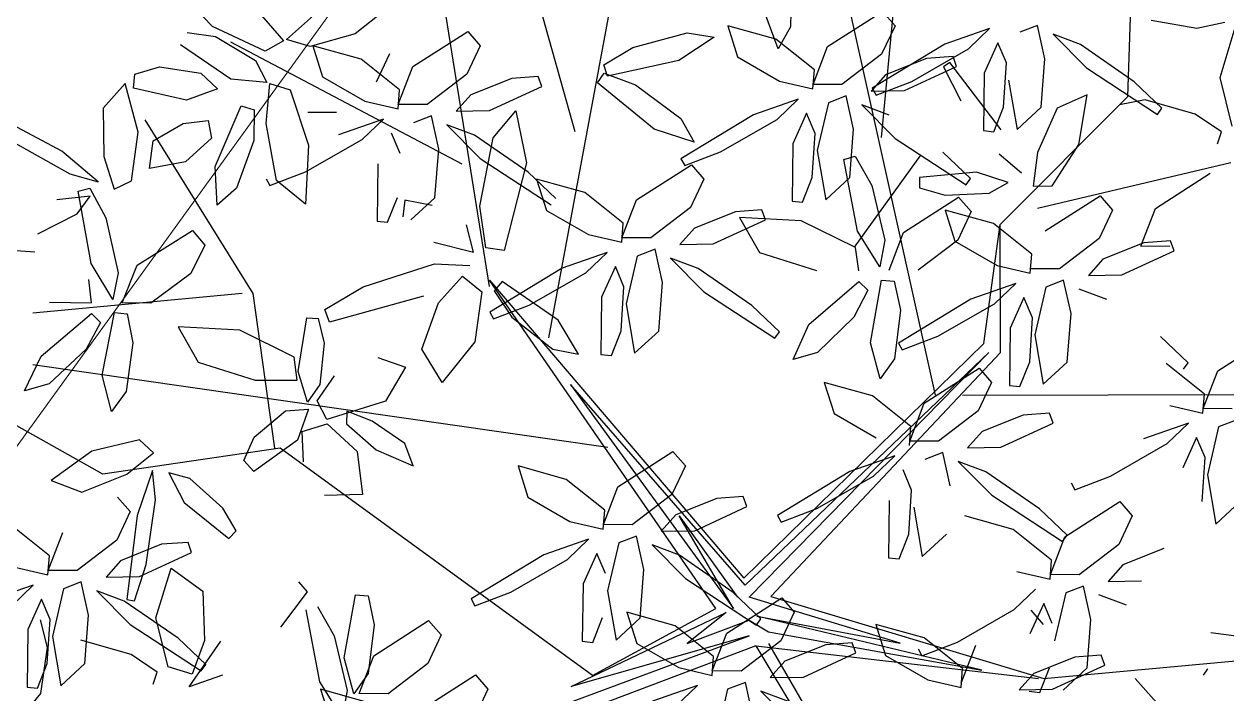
# Model space of a CAD drawing. Header units: metres. Extents: x 141303 to 146299, y 125960 to 127091.
# Drawn here: x 145989.79 to 145998.35, y 126169.99 to 126174.76 of the extents above; entities that cross this region are included whole.
import ezdxf

# ---------------------------------------------------------------- set-up
doc = ezdxf.new("R2010")
doc.units = ezdxf.units.M
doc.header["$MEASUREMENT"] = 0
doc.layers.add('ELEVATION', color=7, linetype='Continuous', lineweight=20)
doc.layers.add('NVMI_WALL', color=7, linetype='Continuous', lineweight=30)
doc.layers.add('FURNITURE', color=6, linetype='Continuous')
doc.layers.get('0').off()

# ---------------------------------------------------------------- blocks, each defined once
blk = doc.blocks.new('tree_plan2-flat-1')
at = {"color": 44}
for p, q in [((-5639.91, 1975.06), (-5672.85, 2124.6)), ((-5743.04, 1990.53), (-5718.69, 2119.45)), ((-5654.23, 2043.81), (-5647.07, 2116.01)), ((-5735.88, 2045.53), (-5754.5, 2112.57)), ((-5758.8, 2004.28), (-5774.56, 2103.98)), ((-5588.52, 2054.58), (-5586.91, 2097.1)), ((-5765.96, 2036.94), (-5827.56, 2069.6)), ((-5622.6, 2020.5), (-5588.52, 2054.58)), ((-5821.83, 2002.56), (-5850.48, 2048.97)), ((-5612.69, 2024.9), (-5561.12, 2036.94)), ((-5627.02, 1988.81), (-5622.6, 2020.5)), ((-5622.6, 1986.42), (-5622.6, 2020.5)), ((-5698.64, 1918.33), (-5758.8, 2006)), ((-5758.8, 2006), (-5691.11, 1926.39)), ((-5824.69, 2002.56), (-5880.56, 1997.4)), ((-5816.1, 1961.3), (-5821.83, 2002.56)), ((-5691.11, 1926.39), (-5627.02, 1988.81)), ((-5625.7, 1986.4), (-5690.77, 1924.45)), ((-5689.73, 1921.33), (-5625.7, 1986.4)), ((-5683.96, 1921.49), (-5622.6, 1986.42)), ((-5727.29, 1961.3), (-5880.56, 1983.65)), ((-5690.77, 1924.45), (-5737.25, 1978.12)), ((-5737.25, 1978.12), (-5693.89, 1918.26)), ((-5632.75, 1975.06), (-5545.37, 1975.06)), ((-5861.94, 1954.43), (-5886.29, 1968.18)), ((-5814.67, 1961.3), (-5861.94, 1954.43)), ((-5731.56, 1900.45), (-5814.67, 1961.3)), ((-5693.89, 1918.26), (-5708.36, 1943.04)), ((-5708.36, 1943.04), (-5692.85, 1921.33)), ((-5649.49, 1908.94), (-5689.73, 1921.33)), ((-5683.96, 1921.49), (-5611.26, 1899.42)), ((-5731.56, 1900.45), (-5698.64, 1918.33)), ((-5737.25, 1897.59), (-5695.92, 1917.22)), ((-5695.92, 1917.22), (-5706.28, 1908.94)), ((-5706.28, 1908.94), (-5689.73, 1915.14)), ((-5689.73, 1915.14), (-5684.58, 1912.01)), ((-5687.7, 1916.18), (-5649.49, 1908.94)), ((-5627.79, 1901.71), (-5687.7, 1916.18)), ((-5684.58, 1912.01), (-5627.79, 1901.71)), ((-5687.99, 1908.29), (-5771.37, 1877.06)), ((-5768.22, 1882.08), (-5689.73, 1911.02)), ((-5689.73, 1911.02), (-5737.25, 1897.59)), ((-5687.99, 1908.29), (-5652.8, 1849.57)), ((-5687.99, 1908.29), (-5612.69, 1899.42)), ((-5684.58, 1908.94), (-5651.52, 1851.11)), ((-5611.26, 1899.42), (-5553.96, 1904.58)), ((-5586.91, 1899.42), (-5512.42, 1815.19))]:
    blk.add_line(p, q, dxfattribs=at)
at = {"color": 60}
for p, q in [((-5832.5, 2073.77), (-5843.4, 2085.22)), ((-5820.59, 2078.01), (-5813.53, 2069.9)), ((-5812.76, 2070.27), (-5805.51, 2076.66)), ((-5788.46, 2076.46), (-5794.48, 2071.78)), ((-5839.24, 2072.22), (-5831.7, 2071.08)), ((-5818.44, 2067.14), (-5832.5, 2073.77)), ((-5794.48, 2071.78), (-5806.45, 2068.43)), ((-5779.12, 2062.97), (-5764.45, 2072.34)), ((-5764.45, 2072.34), (-5761.13, 2068.51)), ((-5720.47, 2067.94), (-5705.96, 2071.82)), ((-5827.66, 2059.71), (-5841, 2068.91)), ((-5831.7, 2071.08), (-5821.04, 2064.7)), ((-5813.53, 2069.9), (-5818.44, 2067.14)), ((-5806.45, 2068.43), (-5812.76, 2070.27)), ((-5792.88, 2064.97), (-5805.74, 2068.61)), ((-5805.74, 2068.61), (-5803.15, 2060.26)), ((-5761.13, 2068.51), (-5764.72, 2060.89)), ((-5785.29, 2066.43), (-5788.88, 2058.81)), ((-5728.16, 2063.35), (-5720.47, 2067.94)), ((-5853.25, 2061.13), (-5846.61, 2063.04)), ((-5846.61, 2063.04), (-5835.62, 2061.37)), ((-5821.04, 2064.7), (-5818.04, 2058.86)), ((-5782.66, 2056.76), (-5792.88, 2064.97)), ((-5783, 2052.9), (-5779.12, 2062.97)), ((-5727.23, 2060.3), (-5728.16, 2063.35)), ((-5708.15, 2064.48), (-5727.23, 2060.3)), ((-5853.6, 2057.39), (-5853.25, 2061.13)), ((-5835.62, 2061.37), (-5831.17, 2057.18)), ((-5818.04, 2058.86), (-5827.66, 2059.71)), ((-5803.15, 2060.26), (-5791.93, 2053.77)), ((-5764.72, 2060.89), (-5775.31, 2052.85)), ((-5752.75, 2059.78), (-5763.69, 2055.42)), ((-5745.69, 2060.26), (-5752.75, 2059.78)), ((-5744.75, 2057.6), (-5745.69, 2060.26)), ((-5729.9, 2058.52), (-5728.09, 2061.14)), ((-5728.09, 2061.14), (-5719.71, 2057.95)), ((-5855.78, 2058.6), (-5861.64, 2052.11)), ((-5852.35, 2045.68), (-5855.78, 2058.6)), ((-5839.45, 2054.19), (-5853.6, 2057.39)), ((-5831.17, 2057.18), (-5839.45, 2054.19)), ((-5818.26, 2047.85), (-5817.23, 2058.55)), ((-5817.23, 2058.55), (-5811.85, 2056.89)), ((-5811.85, 2056.89), (-5806.99, 2042.12)), ((-5783.07, 2051.71), (-5782.66, 2056.76)), ((-5758.68, 2051.21), (-5744.75, 2057.6)), ((-5714.8, 2046.14), (-5729.9, 2058.52)), ((-5719.71, 2057.95), (-5707.68, 2048.96)), ((-5831.81, 2036.48), (-5824.86, 2052.65)), ((-5824.86, 2052.65), (-5821.46, 2051.57)), ((-5791.93, 2053.77), (-5783.07, 2051.71)), ((-5775.31, 2052.85), (-5783, 2052.9)), ((-5763.69, 2055.42), (-5767.57, 2051.06)), ((-5872.75, 2040.62), (-5892.68, 2051.3)), ((-5861.64, 2052.11), (-5861.5, 2039.16)), ((-5821.46, 2051.57), (-5821.52, 2043.39)), ((-5799.47, 2050.77), (-5807.16, 2050.82)), ((-5774.19, 2049.81), (-5778.93, 2048)), ((-5772.24, 2040.92), (-5774.19, 2049.81)), ((-5767.57, 2051.06), (-5758.68, 2051.21)), ((-5757.71, 2043.9), (-5751.67, 2051.11)), ((-5751.67, 2051.11), (-5748.85, 2037.25)), ((-5848.36, 2043.35), (-5840.4, 2047.95)), ((-5840.4, 2047.95), (-5833.72, 2048.75)), ((-5833.72, 2048.75), (-5832.77, 2044.01)), ((-5815.54, 2032.7), (-5818.26, 2047.85)), ((-5786.98, 2049), (-5798.93, 2044.84)), ((-5792.64, 2043.57), (-5786.98, 2049)), ((-5762.73, 2044.67), (-5770.07, 2047.45)), ((-5770.07, 2047.45), (-5761.17, 2038.44)), ((-5704.13, 2042.63), (-5714.8, 2046.14)), ((-5707.68, 2048.96), (-5704.13, 2042.63)), ((-5885.77, 2043.17), (-5870.63, 2034.56)), ((-5854.2, 2032.71), (-5852.35, 2045.68)), ((-5849.34, 2035.93), (-5848.36, 2043.35)), ((-5832.77, 2044.01), (-5839.73, 2037.69)), ((-5821.52, 2043.39), (-5826.15, 2030.7)), ((-5807.77, 2034.94), (-5792.64, 2043.57)), ((-5782.53, 2039.81), (-5784.79, 2045.2)), ((-5748.43, 2034.73), (-5762.73, 2044.67)), ((-5761.33, 2025.74), (-5757.71, 2043.9)), ((-5863.07, 2032.46), (-5872.75, 2040.62)), ((-5806.99, 2042.12), (-5807.8, 2026.34)), ((-5773.27, 2028.01), (-5772.24, 2040.92)), ((-5861.5, 2039.16), (-5858.75, 2030.48)), ((-5839.73, 2037.69), (-5849.34, 2035.93)), ((-5831.31, 2026.18), (-5831.81, 2036.48)), ((-5788.48, 2037.1), (-5788.7, 2021.79)), ((-5761.17, 2038.44), (-5742.28, 2026.01)), ((-5748.85, 2037.25), (-5754.88, 2013.9)), ((-5719.56, 2027.28), (-5704.89, 2036.65)), ((-5707.67, 2038.24), (-5706.68, 2036.43)), ((-5870.63, 2034.56), (-5863.07, 2032.46)), ((-5818.28, 2033.14), (-5817.29, 2031.33)), ((-5817.29, 2031.33), (-5807.77, 2034.94)), ((-5741.07, 2027.68), (-5748.43, 2034.73)), ((-5868.39, 2029.91), (-5865.31, 2030.71)), ((-5865, 2010.67), (-5868.39, 2029.91)), ((-5865.31, 2030.71), (-5861.04, 2022.84)), ((-5858.75, 2030.48), (-5854.2, 2032.71)), ((-5826.15, 2030.7), (-5831.31, 2026.18)), ((-5807.8, 2026.34), (-5815.54, 2032.7)), ((-5733.32, 2029.28), (-5746.18, 2032.92)), ((-5746.18, 2032.92), (-5743.59, 2024.57)), ((-5865.23, 2028.64), (-5874.08, 2027.69)), ((-5868.71, 2023.94), (-5865.23, 2028.64)), ((-5785.9, 2021.49), (-5783.29, 2028.07)), ((-5781.35, 2027.35), (-5781.86, 2022.88)), ((-5774.02, 2025.93), (-5781.35, 2027.35)), ((-5779.69, 2022.08), (-5773.27, 2028.01)), ((-5723.1, 2021.08), (-5733.32, 2029.28)), ((-5723.44, 2017.21), (-5719.56, 2027.28)), ((-5879.2, 2018.61), (-5868.71, 2023.94)), ((-5759.7, 2014.64), (-5761.33, 2025.74)), ((-5743.59, 2024.57), (-5732.37, 2018.09)), ((-5705.16, 2025.21), (-5715.75, 2017.16)), ((-5861.04, 2022.84), (-5857.76, 2008.18)), ((-5788.7, 2021.79), (-5785.9, 2021.49)), ((-5763.03, 2013.47), (-5764.89, 2020.71)), ((-5723.51, 2016.03), (-5723.1, 2021.08)), ((-5852.73, 2010.2), (-5837.94, 2019.36)), ((-5837.94, 2019.36), (-5834.68, 2015.49)), ((-5732.37, 2018.09), (-5723.51, 2016.03)), ((-5715.75, 2017.16), (-5723.44, 2017.21)), ((-5704.13, 2019.73), (-5708.01, 2015.37)), ((-5880.01, 2013.72), (-5896.44, 2014.89)), ((-5834.68, 2015.49), (-5838.37, 2007.92)), ((-5773.62, 2016.11), (-5763.03, 2013.47)), ((-5754.88, 2013.9), (-5759.7, 2014.64)), ((-5714.63, 2014.12), (-5719.37, 2012.31)), ((-5712.68, 2005.23), (-5714.63, 2014.12)), ((-5859.2, 2001.06), (-5865, 2010.67)), ((-5727.42, 2013.31), (-5739.37, 2009.15)), ((-5733.08, 2007.88), (-5727.42, 2013.31)), ((-5719.37, 2012.31), (-5722.38, 1999.56)), ((-5703.17, 2008.99), (-5710.51, 2011.76)), ((-5710.51, 2011.76), (-5701.61, 2002.76)), ((-5857.76, 2008.18), (-5859.2, 2001.06)), ((-5856.75, 2000.18), (-5852.73, 2010.2)), ((-5838.37, 2007.92), (-5849.07, 2000.02)), ((-5792.51, 2004.31), (-5773.4, 2010.36)), ((-5773.4, 2010.36), (-5764, 2009.87)), ((-5739.37, 2009.15), (-5758.72, 1997.46)), ((-5748.2, 1999.25), (-5733.08, 2007.88)), ((-5725.23, 2009.51), (-5728.92, 2001.42)), ((-5722.97, 2004.13), (-5725.23, 2009.51)), ((-5688.87, 1999.04), (-5703.17, 2008.99)), ((-5864.88, 2000.13), (-5865.64, 2006.35)), ((-5802.68, 1998.21), (-5792.51, 2004.31)), ((-5772.43, 1999.99), (-5765.98, 2007.05)), ((-5765.98, 2007.05), (-5760.8, 2002.83)), ((-5755.38, 2005.66), (-5757.56, 2003.09)), ((-5740.53, 1995.24), (-5755.38, 2005.66)), ((-5713.71, 1992.32), (-5712.68, 2005.23)), ((-5776.39, 2001.76), (-5801.5, 1994.85)), ((-5760.8, 2002.83), (-5762.7, 1989.54)), ((-5757.56, 2003.09), (-5752.89, 1996.13)), ((-5723.73, 1992.38), (-5722.97, 2004.13)), ((-5876.09, 2000.4), (-5864.88, 2000.13)), ((-5849.07, 2000.02), (-5856.75, 2000.18)), ((-5801.5, 1994.85), (-5802.68, 1998.21)), ((-5776.9, 1987.63), (-5772.43, 1999.99)), ((-5757.73, 1995.64), (-5748.2, 1999.25)), ((-5681.51, 1991.99), (-5688.87, 1999.04)), ((-5878.38, 1986.01), (-5864.9, 1997.3)), ((-5862.49, 1994.93), (-5866.37, 1987.77)), ((-5864.9, 1997.3), (-5862.49, 1994.93)), ((-5862.07, 1980.84), (-5858.8, 1997.54)), ((-5858.8, 1997.54), (-5855.44, 1997.22)), ((-5855.44, 1997.22), (-5853.89, 1989.47)), ((-5809.86, 1981.71), (-5807.5, 1996)), ((-5807.5, 1996), (-5804.49, 1995.82)), ((-5804.49, 1995.82), (-5802.87, 1989.27)), ((-5758.72, 1997.46), (-5757.73, 1995.64)), ((-5752.89, 1996.13), (-5741.91, 1987.55)), ((-5735.11, 1986.2), (-5740.53, 1995.24)), ((-5825.4, 1992.75), (-5841.85, 1993.7)), ((-5841.85, 1993.7), (-5836.52, 1984.31)), ((-5810.93, 1985.58), (-5825.4, 1992.75)), ((-5853.89, 1989.47), (-5855.7, 1976.52)), ((-5802.87, 1989.27), (-5804.05, 1978.22)), ((-5762.7, 1989.54), (-5771.43, 1978.72)), ((-5882.77, 1976.74), (-5878.38, 1986.01)), ((-5866.37, 1987.77), (-5876.24, 1978.55)), ((-5810.08, 1979.38), (-5810.93, 1985.58)), ((-5788.64, 1985.4), (-5781.27, 1982.84)), ((-5771.43, 1978.72), (-5776.9, 1987.63)), ((-5741.91, 1987.55), (-5735.11, 1986.2)), ((-5836.52, 1984.31), (-5821.3, 1979.49)), ((-5781.27, 1982.84), (-5786.62, 1973.77)), ((-5859.6, 1971.19), (-5862.07, 1980.84)), ((-5821.3, 1979.49), (-5810.08, 1979.38)), ((-5807.34, 1973.58), (-5809.86, 1981.71)), ((-5804.79, 1973.94), (-5800.12, 1980.59)), ((-5876.24, 1978.55), (-5882.77, 1976.74)), ((-5855.7, 1976.52), (-5859.6, 1971.19)), ((-5804.05, 1978.22), (-5807.34, 1973.58)), ((-5802.22, 1968.92), (-5804.79, 1973.94)), ((-5786.62, 1973.77), (-5802.22, 1968.92)), ((-5821.64, 1964.25), (-5813.28, 1971.25)), ((-5813.28, 1971.25), (-5807.13, 1971.64)), ((-5807.13, 1971.64), (-5810.09, 1963.41)), ((-5796.87, 1971.12), (-5797.03, 1967.78)), ((-5790.12, 1968.44), (-5796.87, 1971.12)), ((-5808.83, 1965.69), (-5802.16, 1967.74)), ((-5802.16, 1967.74), (-5794.14, 1960.34)), ((-5797.03, 1967.78), (-5789.08, 1960.79)), ((-5781.48, 1962.46), (-5790.12, 1968.44)), ((-5852.17, 1963.6), (-5864.93, 1960.63)), ((-5848.45, 1960.16), (-5852.17, 1963.6)), ((-5824.4, 1957.99), (-5821.64, 1964.25)), ((-5810.09, 1963.41), (-5821.68, 1955.12)), ((-5808.44, 1957.63), (-5808.83, 1965.69)), ((-5864.93, 1960.63), (-5875.74, 1952.77)), ((-5855.55, 1954.46), (-5848.45, 1960.16)), ((-5794.14, 1960.34), (-5792.73, 1948.85)), ((-5789.08, 1960.79), (-5779.28, 1956.48)), ((-5779.28, 1956.48), (-5781.48, 1962.46)), ((-5821.68, 1955.12), (-5824.4, 1957.99)), ((-5738.43, 1952.81), (-5751.28, 1956.45)), ((-5751.28, 1956.45), (-5748.69, 1948.1)), ((-5867.57, 1949.65), (-5855.55, 1954.46)), ((-5848.73, 1955.41), (-5852.85, 1943.44)), ((-5847.96, 1947.6), (-5848.73, 1955.41)), ((-5838.76, 1953.23), (-5844.39, 1954.78)), ((-5844.39, 1954.78), (-5840.31, 1946.87)), ((-5830, 1945.37), (-5838.76, 1953.23)), ((-5875.74, 1952.77), (-5867.57, 1949.65)), ((-5858.05, 1948.28), (-5854.73, 1944.45)), ((-5850.52, 1930.38), (-5847.96, 1947.6)), ((-5840.31, 1946.87), (-5828.4, 1937.23)), ((-5792.73, 1948.85), (-5802.92, 1948.68)), ((-5748.69, 1948.1), (-5737.48, 1941.61)), ((-5854.73, 1944.45), (-5858.31, 1936.84)), ((-5852.85, 1943.44), (-5855.61, 1921)), ((-5826.43, 1939.25), (-5830, 1945.37)), ((-5876.26, 1932.71), (-5886.48, 1940.91)), ((-5876.59, 1928.84), (-5872.71, 1938.91)), ((-5828.4, 1937.23), (-5826.43, 1939.25)), ((-5858.31, 1936.84), (-5868.91, 1928.79)), ((-5846.35, 1935.72), (-5857.28, 1931.36)), ((-5839.29, 1936.2), (-5846.35, 1935.72)), ((-5838.35, 1933.54), (-5839.29, 1936.2)), ((-5876.66, 1927.66), (-5876.26, 1932.71)), ((-5857.28, 1931.36), (-5861.17, 1927)), ((-5852.27, 1927.15), (-5838.35, 1933.54)), ((-5744.48, 1932.68), (-5763.82, 1920.98)), ((-5753.31, 1922.78), (-5738.18, 1931.41)), ((-5885.53, 1929.72), (-5876.66, 1927.66)), ((-5868.91, 1928.79), (-5876.59, 1928.84)), ((-5853.57, 1920.65), (-5850.52, 1930.38)), ((-5847.89, 1916.11), (-5843.83, 1929.4)), ((-5843.83, 1929.4), (-5835.42, 1923.18)), ((-5880.57, 1924.94), (-5892.53, 1920.78)), ((-5886.23, 1919.51), (-5880.57, 1924.94)), ((-5867.79, 1925.75), (-5872.52, 1923.94)), ((-5865.84, 1916.86), (-5867.79, 1925.75)), ((-5861.17, 1927), (-5852.27, 1927.15)), ((-5809.91, 1925.68), (-5807.56, 1922.99)), ((-5878.39, 1921.14), (-5882.08, 1913.05)), ((-5876.12, 1915.76), (-5878.39, 1921.14)), ((-5872.52, 1923.94), (-5875.53, 1911.19)), ((-5856.32, 1920.62), (-5863.66, 1923.39)), ((-5863.66, 1923.39), (-5854.76, 1914.39)), ((-5855.61, 1921), (-5853.57, 1920.65)), ((-5835.42, 1923.18), (-5834.96, 1910.05)), ((-5807.56, 1922.99), (-5814.72, 1913.54)), ((-5797.77, 1905.36), (-5794.72, 1922.1)), ((-5794.72, 1922.1), (-5791.35, 1921.83)), ((-5791.35, 1921.83), (-5789.71, 1914.1)), ((-5763.82, 1920.98), (-5762.84, 1919.17)), ((-5762.84, 1919.17), (-5753.31, 1922.78)), ((-5842.02, 1910.67), (-5856.32, 1920.62)), ((-5804.23, 1898.99), (-5807.88, 1918.18)), ((-5804.81, 1919.02), (-5800.43, 1911.21)), ((-5878.79, 1915.68), (-5876.93, 1908.29)), ((-5876.89, 1904.01), (-5876.12, 1915.76)), ((-5866.86, 1903.95), (-5865.84, 1916.86)), ((-5844.68, 1903.07), (-5847.89, 1916.11)), ((-5789.87, 1905.85), (-5775.21, 1915.23)), ((-5775.21, 1915.23), (-5771.89, 1911.39)), ((-5882.08, 1913.05), (-5882.3, 1897.73)), ((-5854.76, 1914.39), (-5835.88, 1901.96)), ((-5789.71, 1914.1), (-5791.33, 1901.13)), ((-5771.89, 1911.39), (-5775.47, 1903.78)), ((-5876.93, 1908.29), (-5878.68, 1895.99)), ((-5875.53, 1911.19), (-5873.29, 1898.02)), ((-5854.53, 1906.33), (-5867.92, 1910.19)), ((-5834.67, 1903.62), (-5842.02, 1910.67)), ((-5839.09, 1897.74), (-5830.63, 1909.89)), ((-5834.96, 1910.05), (-5838.3, 1901.09)), ((-5800.43, 1911.21), (-5796.95, 1896.6)), ((-5847.59, 1901.62), (-5854.53, 1906.33)), ((-5795.16, 1895.75), (-5797.77, 1905.36)), ((-5793.75, 1895.78), (-5789.87, 1905.85)), ((-5879.49, 1897.43), (-5876.89, 1904.01)), ((-5873.29, 1898.02), (-5866.86, 1903.95)), ((-5848.66, 1898.42), (-5847.59, 1901.62)), ((-5838.3, 1901.09), (-5844.68, 1903.07)), ((-5835.88, 1901.96), (-5834.67, 1903.62)), ((-5775.47, 1903.78), (-5786.07, 1895.73)), ((-5830.19, 1900.79), (-5839.09, 1897.74)), ((-5798.29, 1889.46), (-5804.23, 1898.99)), ((-5791.33, 1901.13), (-5795.16, 1895.75)), ((-5777.42, 1891.33), (-5762.75, 1900.7)), ((-5878.68, 1895.99), (-5882.91, 1890.95)), ((-5882.3, 1897.73), (-5879.49, 1897.43)), ((-5791.18, 1893.33), (-5804.04, 1896.97)), ((-5804.04, 1896.97), (-5801.45, 1888.62)), ((-5796.95, 1896.6), (-5798.29, 1889.46)), ((-5786.07, 1895.73), (-5793.75, 1895.78))]:
    blk.add_line(p, q, dxfattribs=at)
at = {"color": 62}
for p, q in [((-5677.99, 2086.89), (-5678.39, 2073.39)), ((-5681.69, 2067.48), (-5685.19, 2077.12)), ((-5668.51, 2068.07), (-5653.84, 2077.44)), ((-5653.84, 2077.44), (-5650.52, 2073.61)), ((-5705.96, 2071.82), (-5698.79, 2070.68)), ((-5682.27, 2070.07), (-5695.13, 2073.71)), ((-5695.13, 2073.71), (-5692.54, 2065.36)), ((-5678.39, 2073.39), (-5681.69, 2067.48)), ((-5650.52, 2073.61), (-5654.11, 2065.99)), ((-5625.31, 2072.79), (-5637.27, 2068.63)), ((-5630.98, 2067.36), (-5625.31, 2072.79)), ((-5698.79, 2070.68), (-5708.15, 2064.48)), ((-5672.05, 2061.86), (-5682.27, 2070.07)), ((-5637.27, 2068.63), (-5656.62, 2056.94)), ((-5692.54, 2065.36), (-5681.32, 2058.87)), ((-5672.38, 2058), (-5668.51, 2068.07)), ((-5654.11, 2065.99), (-5664.7, 2057.94)), ((-5646.1, 2058.73), (-5630.98, 2067.36)), ((-5635.08, 2065.36), (-5642.14, 2064.88)), ((-5634.14, 2062.7), (-5635.08, 2065.36)), ((-5642.14, 2064.88), (-5653.07, 2060.52)), ((-5648.06, 2056.3), (-5634.14, 2062.7)), ((-5635.94, 2063.75), (-5637.64, 2062.58)), ((-5637.64, 2062.58), (-5633.05, 2053.49)), ((-5681.32, 2058.87), (-5672.46, 2056.81)), ((-5672.46, 2056.81), (-5672.05, 2061.86)), ((-5653.07, 2060.52), (-5656.96, 2056.16)), ((-5626.82, 2060.89), (-5627.04, 2045.58)), ((-5664.7, 2057.94), (-5672.38, 2058)), ((-5656.96, 2056.16), (-5648.06, 2056.3)), ((-5656.62, 2056.94), (-5655.63, 2055.12)), ((-5655.63, 2055.12), (-5646.1, 2058.73)), ((-5676.36, 2054.1), (-5688.32, 2049.94)), ((-5682.03, 2048.67), (-5676.36, 2054.1)), ((-5668.32, 2053.1), (-5671.33, 2040.35)), ((-5663.58, 2054.91), (-5668.32, 2053.1)), ((-5661.63, 2046.02), (-5663.58, 2054.91)), ((-5652.12, 2049.77), (-5659.45, 2052.55)), ((-5659.45, 2052.55), (-5650.55, 2043.54)), ((-5688.32, 2049.94), (-5707.67, 2038.24)), ((-5674.18, 2050.29), (-5677.87, 2042.2)), ((-5671.91, 2044.91), (-5674.18, 2050.29)), ((-5697.15, 2040.04), (-5682.03, 2048.67)), ((-5662.66, 2033.11), (-5661.63, 2046.02)), ((-5672.68, 2033.17), (-5671.91, 2044.91)), ((-5650.55, 2043.54), (-5631.67, 2031.11)), ((-5627.04, 2045.58), (-5624.23, 2045.28)), ((-5706.68, 2036.43), (-5697.15, 2040.04)), ((-5677.87, 2042.2), (-5678.09, 2026.88)), ((-5671.33, 2040.35), (-5669.08, 2027.18)), ((-5630.46, 2032.78), (-5637.82, 2039.83)), ((-5704.89, 2036.65), (-5701.57, 2032.82)), ((-5664.28, 2037.99), (-5661.2, 2038.84)), ((-5660.62, 2018.8), (-5664.28, 2037.99)), ((-5661.2, 2038.84), (-5656.82, 2031.02)), ((-5675.29, 2026.59), (-5672.68, 2033.17)), ((-5669.08, 2027.18), (-5662.66, 2033.11)), ((-5628.87, 2034.54), (-5644.12, 2033.14)), ((-5644.12, 2033.14), (-5644.12, 2030.32)), ((-5701.57, 2032.82), (-5705.16, 2025.21)), ((-5656.82, 2031.02), (-5653.35, 2016.41)), ((-5644.12, 2030.32), (-5637.3, 2028.43)), ((-5631.67, 2031.11), (-5630.46, 2032.78)), ((-5678.09, 2026.88), (-5675.29, 2026.59)), ((-5648.35, 2018.49), (-5633.68, 2027.87)), ((-5637.3, 2028.43), (-5625.54, 2028.9)), ((-5633.68, 2027.87), (-5630.37, 2024.03)), ((-5693.19, 2024.09), (-5704.13, 2019.73)), ((-5686.13, 2024.57), (-5693.19, 2024.09)), ((-5685.19, 2021.91), (-5686.13, 2024.57)), ((-5624.41, 2020.78), (-5637.27, 2024.42)), ((-5637.27, 2024.42), (-5634.68, 2016.07)), ((-5630.37, 2024.03), (-5633.95, 2016.42)), ((-5699.12, 2015.52), (-5685.19, 2021.91)), ((-5675.67, 2021.64), (-5692.11, 2022.58)), ((-5692.11, 2022.58), (-5686.79, 2013.19)), ((-5661.2, 2014.47), (-5675.67, 2021.64)), ((-5654.69, 2009.27), (-5660.62, 2018.8)), ((-5652.23, 2008.43), (-5648.35, 2018.49)), ((-5708.01, 2015.37), (-5699.12, 2015.52)), ((-5660.35, 2008.26), (-5661.2, 2014.47)), ((-5653.35, 2016.41), (-5654.69, 2009.27)), ((-5633.95, 2016.42), (-5644.54, 2008.37)), ((-5686.79, 2013.19), (-5671.57, 2008.37)), ((-5673.66, 1993.96), (-5660.33, 2005.43)), ((-5660.33, 2005.43), (-5657.9, 2003.1)), ((-5657.28, 1989.01), (-5654.24, 2005.75)), ((-5654.24, 2005.75), (-5650.87, 2005.48)), ((-5650.87, 2005.48), (-5649.22, 1997.75)), ((-5728.92, 2001.42), (-5729.14, 1986.1)), ((-5701.61, 2002.76), (-5682.72, 1990.32)), ((-5657.9, 2003.1), (-5661.67, 1995.88)), ((-5722.38, 1999.56), (-5720.13, 1986.39)), ((-5630.46, 2000.66), (-5649.81, 1988.96)), ((-5639.29, 1990.76), (-5624.17, 1999.39)), ((-5661.67, 1995.88), (-5671.42, 1986.53)), ((-5649.22, 1997.75), (-5650.85, 1984.78)), ((-5726.34, 1985.8), (-5723.73, 1992.38)), ((-5720.13, 1986.39), (-5713.71, 1992.32)), ((-5682.72, 1990.32), (-5681.51, 1991.99)), ((-5677.91, 1984.63), (-5673.66, 1993.96)), ((-5654.67, 1979.4), (-5657.28, 1989.01)), ((-5649.81, 1988.96), (-5648.82, 1987.15)), ((-5648.82, 1987.15), (-5639.29, 1990.76)), ((-5729.14, 1986.1), (-5726.34, 1985.8)), ((-5671.42, 1986.53), (-5677.91, 1984.63)), ((-5650.85, 1984.78), (-5654.67, 1979.4)), ((-5642.98, 1972.9), (-5628.32, 1982.27)), ((-5628.32, 1982.27), (-5625, 1978.44)), ((-5656.74, 1974.9), (-5669.6, 1978.54)), ((-5669.6, 1978.54), (-5667.01, 1970.19)), ((-5625, 1978.44), (-5628.58, 1970.82)), ((-5646.53, 1966.69), (-5656.74, 1974.9)), ((-5646.86, 1962.83), (-5642.98, 1972.9)), ((-5667.01, 1970.19), (-5655.8, 1963.71)), ((-5628.58, 1970.82), (-5639.18, 1962.78)), ((-5646.93, 1961.64), (-5646.53, 1966.69)), ((-5639.18, 1962.78), (-5646.86, 1962.83)), ((-5627.55, 1965.35), (-5631.43, 1960.99)), ((-5724.66, 1950.81), (-5710, 1960.18)), ((-5710, 1960.18), (-5706.68, 1956.35)), ((-5638.06, 1959.74), (-5642.79, 1957.93)), ((-5636.1, 1950.85), (-5638.06, 1959.74)), ((-5706.68, 1956.35), (-5710.27, 1948.73)), ((-5650.84, 1958.93), (-5662.8, 1954.77)), ((-5656.5, 1953.5), (-5650.84, 1958.93)), ((-5626.59, 1954.6), (-5633.93, 1957.38)), ((-5633.93, 1957.38), (-5625.03, 1948.38)), ((-5662.8, 1954.77), (-5682.14, 1943.07)), ((-5671.63, 1944.87), (-5656.5, 1953.5)), ((-5646.39, 1949.74), (-5648.65, 1955.13)), ((-5728.21, 1944.6), (-5738.43, 1952.81)), ((-5728.54, 1940.74), (-5724.66, 1950.81)), ((-5710.27, 1948.73), (-5720.86, 1940.68)), ((-5698.3, 1947.62), (-5709.23, 1943.26)), ((-5691.24, 1948.1), (-5698.3, 1947.62)), ((-5690.3, 1945.44), (-5691.24, 1948.1)), ((-5728.61, 1939.55), (-5728.21, 1944.6)), ((-5704.22, 1939.04), (-5690.3, 1945.44)), ((-5681.16, 1941.26), (-5671.63, 1944.87)), ((-5737.48, 1941.61), (-5728.61, 1939.55)), ((-5720.86, 1940.68), (-5728.54, 1940.74)), ((-5709.23, 1943.26), (-5713.12, 1938.9)), ((-5682.14, 1943.07), (-5681.16, 1941.26)), ((-5719.74, 1937.65), (-5724.47, 1935.84)), ((-5717.79, 1928.76), (-5719.74, 1937.65)), ((-5713.12, 1938.9), (-5704.22, 1939.04)), ((-5732.52, 1936.84), (-5744.48, 1932.68)), ((-5738.18, 1931.41), (-5732.52, 1936.84)), ((-5724.47, 1935.84), (-5727.48, 1923.09)), ((-5708.27, 1932.51), (-5715.61, 1935.29)), ((-5715.61, 1935.29), (-5706.71, 1926.28)), ((-5730.34, 1933.03), (-5734.03, 1924.94)), ((-5728.07, 1927.65), (-5730.34, 1933.03)), ((-5693.97, 1922.57), (-5708.27, 1932.51)), ((-5718.81, 1915.85), (-5717.79, 1928.76)), ((-5734.03, 1924.94), (-5734.25, 1909.62)), ((-5706.71, 1926.28), (-5687.83, 1913.85)), ((-5727.48, 1923.09), (-5725.24, 1909.91)), ((-5695.73, 1911.72), (-5681.07, 1921.09)), ((-5686.62, 1915.52), (-5693.97, 1922.57)), ((-5681.07, 1921.09), (-5677.75, 1917.26)), ((-5731.44, 1909.33), (-5728.84, 1915.91)), ((-5725.24, 1909.91), (-5718.81, 1915.85)), ((-5709.5, 1913.72), (-5722.35, 1917.36)), ((-5722.35, 1917.36), (-5719.76, 1909.01)), ((-5687.83, 1913.85), (-5686.62, 1915.52)), ((-5677.75, 1917.26), (-5681.34, 1909.64)), ((-5699.28, 1905.52), (-5709.5, 1913.72)), ((-5699.61, 1901.65), (-5695.73, 1911.72)), ((-5734.25, 1909.62), (-5731.44, 1909.33)), ((-5719.76, 1909.01), (-5708.55, 1902.53)), ((-5681.34, 1909.64), (-5691.93, 1901.6)), ((-5669.37, 1908.53), (-5680.3, 1904.17)), ((-5662.31, 1909.01), (-5669.37, 1908.53)), ((-5661.37, 1906.35), (-5662.31, 1909.01)), ((-5699.68, 1900.46), (-5699.28, 1905.52)), ((-5675.29, 1899.96), (-5661.37, 1906.35)), ((-5708.55, 1902.53), (-5699.68, 1900.46)), ((-5691.93, 1901.6), (-5699.61, 1901.65)), ((-5680.3, 1904.17), (-5684.19, 1899.81)), ((-5762.75, 1900.7), (-5759.43, 1896.87)), ((-5690.81, 1898.56), (-5695.54, 1896.75)), ((-5688.86, 1889.67), (-5690.81, 1898.56)), ((-5684.19, 1899.81), (-5675.29, 1899.96)), ((-5759.43, 1896.87), (-5763.02, 1889.25)), ((-5703.59, 1897.75), (-5715.55, 1893.59)), ((-5709.25, 1892.32), (-5703.59, 1897.75)), ((-5695.54, 1896.75), (-5698.55, 1884)), ((-5679.34, 1893.42), (-5686.68, 1896.2)), ((-5686.68, 1896.2), (-5677.78, 1887.2))]:
    blk.add_line(p, q, dxfattribs=at)
at = {"color": 64}
for p, q in [((-5570.06, 2072.66), (-5582.28, 2074.89)), ((-5612.53, 2073.6), (-5617.26, 2071.79)), ((-5610.58, 2064.71), (-5612.53, 2073.6)), ((-5562.6, 2074.23), (-5570.06, 2072.66)), ((-5563.89, 2059.62), (-5559.83, 2072.91)), ((-5623.13, 2068.99), (-5626.82, 2060.89)), ((-5620.86, 2063.61), (-5623.13, 2068.99)), ((-5601.06, 2068.46), (-5608.4, 2071.24)), ((-5608.4, 2071.24), (-5599.5, 2062.24)), ((-5586.77, 2058.52), (-5601.06, 2068.46)), ((-5622.27, 2045.75), (-5635.94, 2063.75)), ((-5621.63, 2051.86), (-5620.86, 2063.61)), ((-5611.61, 2051.8), (-5610.58, 2064.71)), ((-5599.5, 2062.24), (-5580.62, 2049.8)), ((-5620.27, 2059.04), (-5618.03, 2045.87)), ((-5560.68, 2046.59), (-5563.89, 2059.62)), ((-5579.41, 2051.47), (-5586.77, 2058.52)), ((-5599.35, 2055.02), (-5607.39, 2051.56)), ((-5601.62, 2041.85), (-5599.35, 2055.02)), ((-5583.92, 2053.7), (-5590.73, 2052.41)), ((-5570.53, 2049.84), (-5583.92, 2053.7)), ((-5624.23, 2045.28), (-5621.63, 2051.86)), ((-5618.03, 2045.87), (-5611.61, 2051.8)), ((-5607.39, 2051.56), (-5612.65, 2039.73)), ((-5580.62, 2049.8), (-5579.41, 2051.47)), ((-5563.59, 2045.13), (-5570.53, 2049.84)), ((-5564.66, 2041.93), (-5563.59, 2045.13)), ((-5612.65, 2039.73), (-5613.77, 2030.7)), ((-5608.7, 2030.83), (-5601.62, 2041.85)), ((-5622.87, 2039.35), (-5616.87, 2034.3)), ((-5620.43, 2031.72), (-5628.87, 2034.54)), ((-5581.22, 2024.73), (-5566.56, 2034.1)), ((-5625.54, 2028.9), (-5620.43, 2031.72)), ((-5613.77, 2030.7), (-5608.7, 2030.83)), ((-5610.65, 2018.78), (-5595.98, 2028.16)), ((-5595.98, 2028.16), (-5592.66, 2024.32)), ((-5592.66, 2024.32), (-5596.25, 2016.71)), ((-5585.1, 2014.66), (-5581.22, 2024.73)), ((-5614.19, 2012.58), (-5624.41, 2020.78)), ((-5634.68, 2016.07), (-5623.46, 2009.59)), ((-5596.25, 2016.71), (-5606.84, 2008.66)), ((-5584.28, 2015.59), (-5595.22, 2011.23)), ((-5577.42, 2014.61), (-5585.1, 2014.66)), ((-5577.22, 2016.07), (-5584.28, 2015.59)), ((-5576.28, 2013.41), (-5577.22, 2016.07)), ((-5614.6, 2007.53), (-5614.19, 2012.58)), ((-5595.22, 2011.23), (-5599.1, 2006.87)), ((-5590.21, 2007.02), (-5576.28, 2013.41)), ((-5623.46, 2009.59), (-5614.6, 2007.53)), ((-5606.84, 2008.66), (-5614.53, 2008.72)), ((-5618.51, 2004.82), (-5630.46, 2000.66)), ((-5624.17, 1999.39), (-5618.51, 2004.82)), ((-5605.72, 2005.62), (-5610.46, 2003.82)), ((-5603.77, 1996.73), (-5605.72, 2005.62)), ((-5599.1, 2006.87), (-5590.21, 2007.02)), ((-5610.46, 2003.82), (-5613.47, 1991.06)), ((-5594.26, 2000.49), (-5601.6, 2003.26)), ((-5616.32, 2001.01), (-5620.01, 1992.92)), ((-5614.06, 1995.63), (-5616.32, 2001.01)), ((-5614.82, 1983.88), (-5614.06, 1995.63)), ((-5604.8, 1983.82), (-5603.77, 1996.73)), ((-5620.01, 1992.92), (-5620.23, 1977.6)), ((-5613.47, 1991.06), (-5611.22, 1977.89)), ((-5617.43, 1977.3), (-5614.82, 1983.88)), ((-5611.22, 1977.89), (-5604.8, 1983.82)), ((-5620.23, 1977.6), (-5617.43, 1977.3)), ((-5616.61, 1969.71), (-5627.55, 1965.35)), ((-5609.55, 1970.19), (-5616.61, 1969.71)), ((-5608.62, 1967.53), (-5609.55, 1970.19)), ((-5622.54, 1961.14), (-5608.62, 1967.53)), ((-5631.43, 1960.99), (-5622.54, 1961.14)), ((-5593.35, 1953.37), (-5578.22, 1962)), ((-5612.29, 1944.66), (-5626.59, 1954.6)), ((-5602.88, 1949.76), (-5593.35, 1953.37)), ((-5647.16, 1938), (-5646.39, 1949.74)), ((-5603.86, 1951.57), (-5602.88, 1949.76)), ((-5652.35, 1947.03), (-5652.56, 1931.72)), ((-5625.03, 1948.38), (-5606.15, 1935.94)), ((-5605.54, 1937.21), (-5590.88, 1946.58)), ((-5590.88, 1946.58), (-5587.56, 1942.75)), ((-5645.8, 1945.18), (-5643.56, 1932.01)), ((-5604.93, 1937.61), (-5612.29, 1944.66)), ((-5619.31, 1939.21), (-5632.16, 1942.85)), ((-5587.56, 1942.75), (-5591.15, 1935.14)), ((-5649.76, 1931.42), (-5647.16, 1938)), ((-5643.56, 1932.01), (-5637.13, 1937.94)), ((-5609.09, 1931.01), (-5619.31, 1939.21)), ((-5609.42, 1927.14), (-5605.54, 1937.21)), ((-5606.15, 1935.94), (-5604.93, 1937.61)), ((-5591.15, 1935.14), (-5601.74, 1927.09)), ((-5579.18, 1934.02), (-5590.11, 1929.66)), ((-5652.56, 1931.72), (-5649.76, 1931.42)), ((-5609.49, 1925.96), (-5609.09, 1931.01)), ((-5618.36, 1928.02), (-5609.49, 1925.96)), ((-5590.11, 1929.66), (-5594, 1925.3)), ((-5601.74, 1927.09), (-5609.42, 1927.14)), ((-5594, 1925.3), (-5585.1, 1925.45)), ((-5619.06, 1917.81), (-5613.4, 1923.25)), ((-5605.35, 1922.24), (-5608.36, 1909.49)), ((-5600.62, 1924.05), (-5605.35, 1922.24)), ((-5598.67, 1915.16), (-5600.62, 1924.05)), ((-5589.15, 1918.92), (-5596.49, 1921.69)), ((-5634.19, 1909.18), (-5619.06, 1917.81)), ((-5611.22, 1919.44), (-5614.91, 1911.35)), ((-5614.7, 1917.69), (-5611.38, 1913.86)), ((-5608.95, 1914.06), (-5611.22, 1919.44)), ((-5599.69, 1902.25), (-5598.67, 1915.16)), ((-5643.13, 1910.32), (-5655.99, 1913.96)), ((-5655.99, 1913.96), (-5653.4, 1905.61)), ((-5643.72, 1905.58), (-5634.19, 1909.18)), ((-5632.91, 1902.12), (-5643.13, 1910.32)), ((-5633.25, 1898.25), (-5629.37, 1908.32)), ((-5653.4, 1905.61), (-5642.18, 1899.13)), ((-5644.7, 1907.39), (-5643.72, 1905.58)), ((-5603, 1905.13), (-5613.94, 1900.77)), ((-5595.94, 1905.61), (-5603, 1905.13)), ((-5595, 1902.95), (-5595.94, 1905.61)), ((-5633.32, 1897.07), (-5632.91, 1902.12)), ((-5612.32, 1895.73), (-5609.72, 1902.31)), ((-5608.92, 1896.56), (-5595, 1902.95)), ((-5606.12, 1896.32), (-5599.69, 1902.25)), ((-5642.18, 1899.13), (-5633.32, 1897.07)), ((-5613.94, 1900.77), (-5617.82, 1896.41)), ((-5617.82, 1896.41), (-5608.92, 1896.56)), ((-5615.13, 1896.03), (-5612.32, 1895.73))]:
    blk.add_line(p, q, dxfattribs=at)
at = {"color": 66}
for p, q in [((-5572.6, 1983.5), (-5579.96, 1990.55)), ((-5564.7, 1981.4), (-5550.04, 1990.77)), ((-5568.25, 1975.19), (-5578.47, 1983.4)), ((-5573.81, 1981.83), (-5572.6, 1983.5)), ((-5568.58, 1971.33), (-5564.7, 1981.4)), ((-5577.52, 1972.2), (-5568.65, 1970.14)), ((-5568.65, 1970.14), (-5568.25, 1975.19)), ((-5560.9, 1971.27), (-5568.58, 1971.33)), ((-5572.56, 1967.43), (-5584.52, 1963.27)), ((-5578.22, 1962), (-5572.56, 1967.43)), ((-5564.51, 1966.43), (-5567.52, 1953.68)), ((-5559.78, 1968.24), (-5564.51, 1966.43)), ((-5570.37, 1963.62), (-5574.07, 1955.53)), ((-5568.11, 1958.24), (-5570.37, 1963.62)), ((-5568.88, 1946.5), (-5568.11, 1958.24)), ((-5567.52, 1953.68), (-5565.28, 1940.5)), ((-5565.28, 1940.5), (-5558.85, 1946.44)), ((-5568.71, 1900.26), (-5567.5, 1901.93))]:
    blk.add_line(p, q, dxfattribs=at)
at = {"color": 68}
blk.add_line((-5553.5, 1909.74), (-5566.68, 1911.53), dxfattribs=at)

msp = doc.modelspace()

# ---------------------------------------------------------------- linework, layer by layer
at = {"layer": 'ELEVATION'}
msp.add_line((145985.83366, 126166.3505), (145996.81331, 126181.53621), dxfattribs=at)
at = {"layer": 'NVMI_WALL'}
msp.add_line((145995.70133, 126173.17137), (145996.1737, 126173.82469), dxfattribs=at)

# ---------------------------------------------------------------- block references
at = {"layer": 'FURNITURE', "xscale": 0.02669279961569372, "yscale": 0.02669279961569372, "zscale": 0.02669279961569372, "rotation": 0.1239649030491441}
msp.add_blockref('tree_plan2-flat-1', (146146.93766, 126119.72307), dxfattribs=at)

doc.saveas('drawing.dxf')
